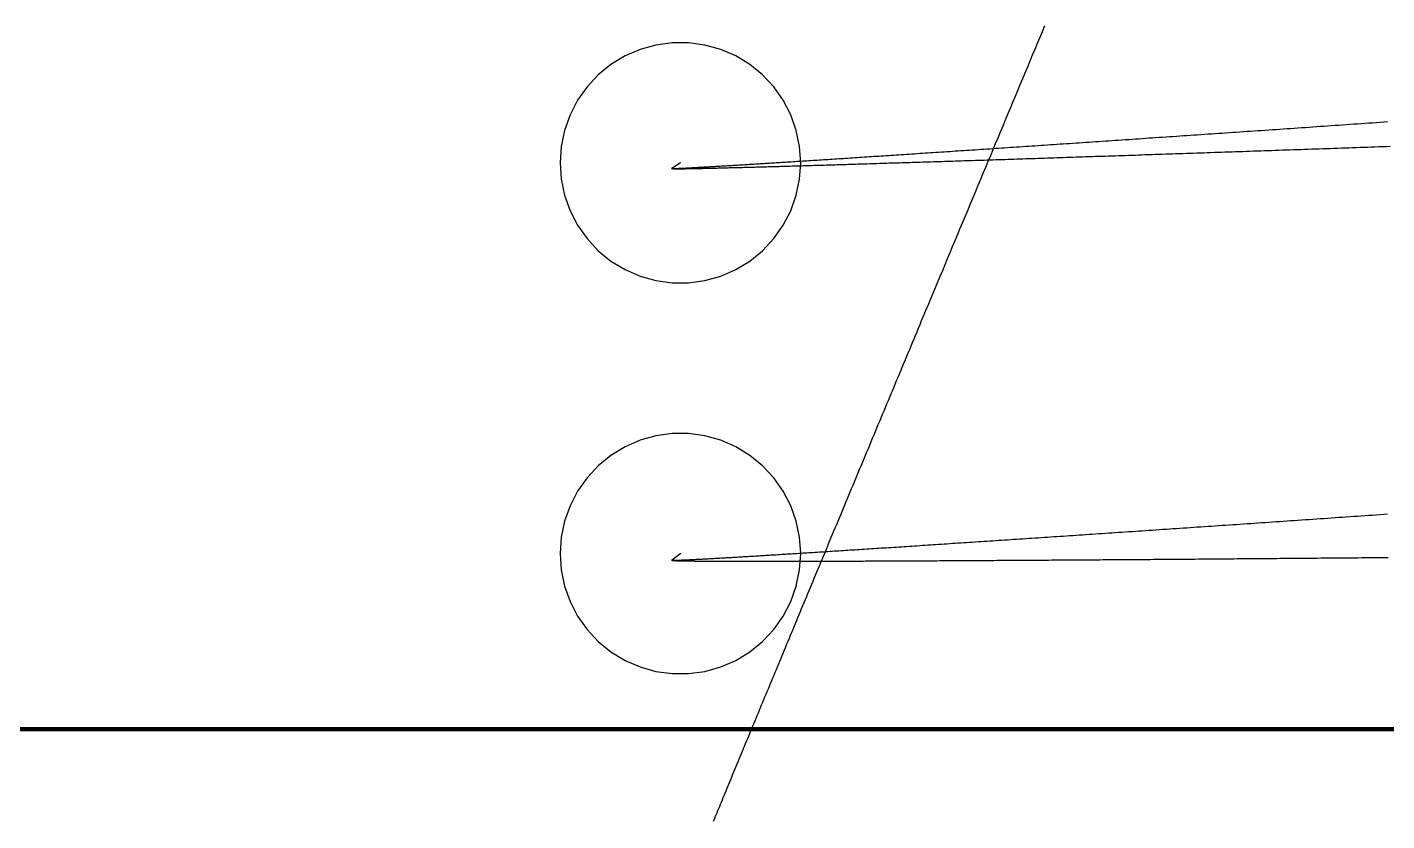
# Model space of a CAD drawing. Header units: millimetres. Extents: x -226 to 218, y -257 to 254.
# Drawn here: x -141.17 to -96.47, y -101.78 to -75.66 of the extents above; entities that cross this region are included whole.
import ezdxf

# ---------------------------------------------------------------- set-up
doc = ezdxf.new("R2010")
doc.units = ezdxf.units.MM
doc.layers.add('SKETCH', color=5, linetype='Continuous')
doc.layers.add('VISIBLE', color=7, linetype='Continuous')

msp = doc.modelspace()

# ---------------------------------------------------------------- linework, layer by layer
at = {"layer": 'SKETCH', "flags": 128}
for points in [[(-118.601, -101.785), (-118.573, -101.717), (-118.544, -101.649), (-118.516, -101.58), (-118.487, -101.51), (-118.459, -101.441), (-118.43, -101.371), (-118.4, -101.3), (-118.371, -101.229), (-118.342, -101.157), (-118.312, -101.085), (-118.282, -101.013), (-118.252, -100.94), (-118.222, -100.867), (-118.191, -100.793), (-118.161, -100.719), (-118.13, -100.644), (-118.099, -100.569), (-118.068, -100.494), (-118.037, -100.418), (-118.005, -100.342), (-117.974, -100.265), (-117.942, -100.188), (-117.91, -100.111), (-117.878, -100.033), (-117.846, -99.955), (-117.813, -99.877), (-117.781, -99.798), (-117.748, -99.719), (-117.715, -99.639), (-117.682, -99.559), (-117.649, -99.479), (-117.615, -99.398), (-117.582, -99.316), (-117.548, -99.235), (-117.514, -99.153), (-117.48, -99.07), (-117.445, -98.987), (-117.411, -98.904), (-117.376, -98.82), (-117.342, -98.736), (-117.307, -98.652), (-117.271, -98.567), (-117.236, -98.482), (-117.201, -98.397), (-117.165, -98.311), (-117.129, -98.224), (-117.094, -98.138), (-117.058, -98.051), (-117.021, -97.964), (-116.985, -97.876), (-116.949, -97.788), (-116.912, -97.7), (-116.875, -97.611), (-116.838, -97.522), (-116.801, -97.433), (-116.764, -97.343), (-116.727, -97.253), (-116.689, -97.163), (-116.652, -97.072), (-116.614, -96.981), (-116.576, -96.889), (-116.538, -96.798), (-116.499, -96.705), (-116.461, -96.613), (-116.422, -96.52), (-116.384, -96.427), (-116.345, -96.333), (-116.306, -96.239), (-116.267, -96.145), (-116.227, -96.05), (-116.188, -95.956), (-116.148, -95.861), (-116.109, -95.765), (-116.069, -95.669), (-116.029, -95.573), (-115.989, -95.477), (-115.949, -95.381), (-115.909, -95.284), (-115.868, -95.186), (-115.828, -95.089), (-115.787, -94.991), (-115.746, -94.893), (-115.706, -94.794), (-115.664, -94.695), (-115.623, -94.596), (-115.582, -94.496), (-115.54, -94.396), (-115.499, -94.296), (-115.457, -94.196), (-115.415, -94.095), (-115.373, -93.994), (-115.331, -93.893), (-115.289, -93.791), (-115.247, -93.689), (-115.204, -93.587), (-115.162, -93.485), (-115.119, -93.382), (-115.076, -93.279), (-115.033, -93.176), (-114.991, -93.073), (-114.947, -92.97), (-114.904, -92.866), (-114.861, -92.762), (-114.818, -92.657), (-114.774, -92.553), (-114.73, -92.448), (-114.687, -92.342), (-114.643, -92.237), (-114.599, -92.131), (-114.554, -92.025), (-114.51, -91.919), (-114.466, -91.812), (-114.421, -91.705), (-114.377, -91.598), (-114.332, -91.491), (-114.287, -91.383), (-114.242, -91.275), (-114.197, -91.168), (-114.152, -91.059), (-114.107, -90.951), (-114.062, -90.842), (-114.017, -90.734), (-113.971, -90.625), (-113.926, -90.515), (-113.88, -90.406), (-113.835, -90.297), (-113.789, -90.187), (-113.743, -90.077), (-113.697, -89.967), (-113.651, -89.856), (-113.605, -89.745), (-113.559, -89.634), (-113.512, -89.523), (-113.466, -89.412), (-113.419, -89.3), (-113.373, -89.188), (-113.326, -89.076), (-113.279, -88.964), (-113.232, -88.851), (-113.185, -88.739), (-113.138, -88.626), (-113.091, -88.513), (-113.044, -88.4), (-112.997, -88.287), (-112.95, -88.173), (-112.902, -88.06), (-112.855, -87.946), (-112.808, -87.832), (-112.76, -87.718), (-112.713, -87.605), (-112.666, -87.492), (-112.619, -87.38), (-112.573, -87.269), (-112.526, -87.158), (-112.48, -87.047), (-112.434, -86.936), (-112.388, -86.825), (-112.341, -86.714), (-112.295, -86.603), (-112.248, -86.491), (-112.202, -86.379), (-112.154, -86.266), (-112.107, -86.152), (-112.059, -86.037), (-112.011, -85.921), (-111.962, -85.804), (-111.912, -85.685), (-111.862, -85.565), (-111.811, -85.443), (-111.76, -85.319), (-111.707, -85.193), (-111.654, -85.065), (-111.599, -84.935), (-111.528, -84.764), (-111.455, -84.589), (-111.38, -84.411), (-111.304, -84.229), (-111.227, -84.043), (-111.149, -83.855), (-111.069, -83.664), (-110.988, -83.471), (-110.907, -83.276), (-110.825, -83.078), (-110.742, -82.88), (-110.658, -82.679), (-110.574, -82.478), (-110.49, -82.276), (-110.405, -82.074), (-110.321, -81.871), (-110.236, -81.668), (-110.151, -81.466), (-110.067, -81.264), (-109.983, -81.063), (-109.9, -80.862), (-109.817, -80.664), (-109.734, -80.466), (-109.653, -80.271), (-109.572, -80.077), (-109.49, -79.882), (-109.409, -79.688), (-109.328, -79.494), (-109.247, -79.299), (-109.166, -79.105), (-109.085, -78.911), (-109.003, -78.716), (-108.922, -78.522), (-108.841, -78.328), (-108.76, -78.133), (-108.679, -77.939), (-108.598, -77.744), (-108.516, -77.55), (-108.435, -77.356), (-108.354, -77.161), (-108.273, -76.967), (-108.192, -76.773), (-108.111, -76.578), (-108.029, -76.384), (-107.948, -76.19), (-107.867, -75.995), (-107.786, -75.801), (-107.705, -75.606)], [(-115.736, -80.125), (-115.773, -79.586), (-115.883, -79.058), (-116.064, -78.549), (-116.312, -78.069), (-116.624, -77.628), (-116.992, -77.233), (-117.411, -76.892), (-117.873, -76.612), (-118.368, -76.397), (-118.888, -76.251), (-119.423, -76.177), (-119.963, -76.177), (-120.498, -76.251), (-121.018, -76.397), (-121.513, -76.612), (-121.975, -76.892), (-122.394, -77.233), (-122.762, -77.628), (-123.074, -78.069), (-123.322, -78.549), (-123.503, -79.058), (-123.613, -79.586), (-123.65, -80.125), (-123.613, -80.664), (-123.503, -81.193), (-123.322, -81.701), (-123.074, -82.181), (-122.762, -82.622), (-122.394, -83.017), (-121.975, -83.358), (-121.513, -83.638), (-121.018, -83.853), (-120.498, -83.999), (-119.963, -84.073), (-119.423, -84.073), (-118.888, -83.999), (-118.368, -83.853), (-117.873, -83.638), (-117.411, -83.358), (-116.992, -83.017), (-116.624, -82.622), (-116.312, -82.181), (-116.064, -81.701), (-115.883, -81.193), (-115.773, -80.664), (-115.736, -80.125)], [(-115.736, -80.125), (-115.773, -79.586), (-115.883, -79.058), (-116.064, -78.549), (-116.312, -78.069), (-116.624, -77.628), (-116.992, -77.233), (-117.411, -76.892), (-117.873, -76.612), (-118.368, -76.397), (-118.888, -76.251), (-119.423, -76.177), (-119.963, -76.177), (-120.498, -76.251), (-121.018, -76.397), (-121.513, -76.612), (-121.975, -76.892), (-122.394, -77.233), (-122.762, -77.628), (-123.074, -78.069), (-123.322, -78.549), (-123.503, -79.058), (-123.613, -79.586), (-123.65, -80.125), (-123.613, -80.664), (-123.503, -81.193), (-123.322, -81.701), (-123.074, -82.181), (-122.762, -82.622), (-122.394, -83.017), (-121.975, -83.358), (-121.513, -83.638), (-121.018, -83.853), (-120.498, -83.999), (-119.963, -84.073), (-119.423, -84.073), (-118.888, -83.999), (-118.368, -83.853), (-117.873, -83.638), (-117.411, -83.358), (-116.992, -83.017), (-116.624, -82.622), (-116.312, -82.181), (-116.064, -81.701), (-115.883, -81.193), (-115.773, -80.664), (-115.736, -80.125)], [(-119.693, -80.125), (-119.694, -80.126), (-119.696, -80.127), (-119.697, -80.128), (-119.699, -80.129), (-119.7, -80.13), (-119.701, -80.131), (-119.703, -80.132), (-119.704, -80.132), (-119.705, -80.133), (-119.707, -80.134), (-119.708, -80.135), (-119.71, -80.136), (-119.711, -80.137), (-119.712, -80.138), (-119.714, -80.139), (-119.715, -80.14), (-119.717, -80.141), (-119.718, -80.142), (-119.719, -80.143), (-119.721, -80.144), (-119.722, -80.145), (-119.723, -80.145), (-119.725, -80.146), (-119.726, -80.147), (-119.728, -80.148), (-119.729, -80.149), (-119.73, -80.15), (-119.732, -80.151), (-119.733, -80.152), (-119.735, -80.153), (-119.736, -80.154), (-119.737, -80.155), (-119.739, -80.156), (-119.74, -80.157), (-119.742, -80.158), (-119.743, -80.158), (-119.744, -80.159), (-119.746, -80.16), (-119.747, -80.161), (-119.748, -80.162), (-119.75, -80.163), (-119.751, -80.164), (-119.753, -80.165), (-119.754, -80.166), (-119.755, -80.167), (-119.757, -80.168), (-119.758, -80.169), (-119.76, -80.17), (-119.761, -80.171), (-119.762, -80.172), (-119.764, -80.172), (-119.765, -80.173), (-119.767, -80.174), (-119.768, -80.175), (-119.769, -80.176), (-119.771, -80.177), (-119.772, -80.178), (-119.773, -80.179), (-119.775, -80.18), (-119.776, -80.181), (-119.778, -80.182), (-119.779, -80.183), (-119.78, -80.184), (-119.782, -80.185), (-119.783, -80.185), (-119.785, -80.186), (-119.786, -80.187), (-119.787, -80.188), (-119.789, -80.189), (-119.79, -80.19), (-119.792, -80.191), (-119.793, -80.192), (-119.794, -80.193), (-119.796, -80.194), (-119.797, -80.195), (-119.798, -80.196), (-119.8, -80.197), (-119.801, -80.198), (-119.803, -80.198), (-119.804, -80.199), (-119.805, -80.2), (-119.807, -80.201), (-119.808, -80.202), (-119.81, -80.203), (-119.811, -80.204), (-119.812, -80.205), (-119.814, -80.206), (-119.815, -80.207), (-119.817, -80.208), (-119.818, -80.209), (-119.819, -80.21), (-119.821, -80.211), (-119.822, -80.212), (-119.824, -80.212), (-119.825, -80.213), (-119.826, -80.214), (-119.828, -80.215), (-119.829, -80.216), (-119.83, -80.217), (-119.832, -80.218), (-119.833, -80.219), (-119.835, -80.22), (-119.836, -80.221), (-119.837, -80.222), (-119.839, -80.223), (-119.84, -80.224), (-119.842, -80.225), (-119.843, -80.225), (-119.844, -80.226), (-119.846, -80.227), (-119.847, -80.228), (-119.849, -80.229), (-119.85, -80.23), (-119.851, -80.231), (-119.853, -80.232), (-119.854, -80.233), (-119.856, -80.234), (-119.857, -80.235), (-119.858, -80.236), (-119.86, -80.237), (-119.861, -80.238), (-119.862, -80.239), (-119.864, -80.239), (-119.865, -80.24), (-119.867, -80.241), (-119.868, -80.242), (-119.869, -80.243), (-119.871, -80.244), (-119.872, -80.245), (-119.874, -80.246), (-119.875, -80.247), (-119.876, -80.248), (-119.878, -80.249), (-119.879, -80.25), (-119.881, -80.251), (-119.882, -80.252), (-119.883, -80.252), (-119.885, -80.253), (-119.886, -80.254), (-119.888, -80.255), (-119.889, -80.256), (-119.89, -80.257), (-119.892, -80.258), (-119.893, -80.259), (-119.894, -80.26), (-119.896, -80.261), (-119.897, -80.262), (-119.899, -80.263), (-119.9, -80.264), (-119.901, -80.265), (-119.903, -80.266), (-119.904, -80.266), (-119.906, -80.267), (-119.907, -80.268), (-119.908, -80.269), (-119.91, -80.27), (-119.911, -80.271), (-119.913, -80.272), (-119.914, -80.273), (-119.915, -80.274), (-119.917, -80.275), (-119.918, -80.276), (-119.92, -80.277), (-119.921, -80.278), (-119.922, -80.279), (-119.924, -80.28), (-119.925, -80.28), (-119.927, -80.281), (-119.928, -80.282), (-119.929, -80.283), (-119.931, -80.284), (-119.932, -80.285), (-119.934, -80.286), (-119.935, -80.287), (-119.937, -80.288), (-119.939, -80.289), (-119.94, -80.29), (-119.942, -80.292), (-119.943, -80.293), (-119.945, -80.294), (-119.946, -80.295), (-119.948, -80.296), (-119.949, -80.297), (-119.951, -80.298), (-119.952, -80.298), (-119.953, -80.299), (-119.955, -80.3), (-119.956, -80.301), (-119.957, -80.302), (-119.958, -80.302), (-119.959, -80.303), (-119.96, -80.304), (-119.96, -80.304), (-119.961, -80.304), (-119.962, -80.305), (-119.962, -80.305), (-119.963, -80.305), (-119.964, -80.305), (-119.965, -80.306), (-119.966, -80.306), (-119.966, -80.306), (-119.967, -80.306), (-119.968, -80.306), (-119.969, -80.307), (-119.969, -80.307), (-119.97, -80.307), (-119.97, -80.307), (-119.97, -80.307), (-119.971, -80.308), (-119.971, -80.308), (-119.971, -80.308), (-119.97, -80.308), (-119.97, -80.308), (-119.969, -80.308), (-119.968, -80.309), (-119.967, -80.309), (-119.965, -80.309), (-119.963, -80.309), (-119.961, -80.309), (-119.959, -80.31), (-119.956, -80.31), (-119.953, -80.31), (-119.95, -80.31), (-119.947, -80.311), (-119.943, -80.311), (-119.939, -80.311), (-119.934, -80.311), (-119.929, -80.311), (-119.924, -80.311), (-119.918, -80.311), (-119.912, -80.311), (-119.905, -80.311), (-119.898, -80.311), (-119.89, -80.311), (-119.882, -80.311), (-119.873, -80.311), (-119.863, -80.311), (-119.853, -80.311), (-119.842, -80.31), (-119.83, -80.31), (-119.817, -80.31), (-119.804, -80.309), (-119.791, -80.309), (-119.777, -80.308), (-119.762, -80.308), (-119.747, -80.307), (-119.731, -80.306), (-119.715, -80.306), (-119.698, -80.305), (-119.681, -80.304), (-119.663, -80.303), (-119.644, -80.302), (-119.625, -80.302), (-119.606, -80.301), (-119.586, -80.3), (-119.565, -80.299), (-119.544, -80.298), (-119.523, -80.297), (-119.5, -80.295), (-119.478, -80.294), (-119.455, -80.293), (-119.431, -80.292), (-119.407, -80.291), (-119.382, -80.289), (-119.357, -80.288), (-119.331, -80.287), (-119.304, -80.285), (-119.277, -80.284), (-119.25, -80.282), (-119.222, -80.281), (-119.193, -80.279), (-119.164, -80.278), (-119.135, -80.276), (-119.105, -80.275), (-119.074, -80.273), (-119.043, -80.271), (-119.011, -80.269), (-118.979, -80.268), (-118.946, -80.266), (-118.913, -80.264), (-118.879, -80.262), (-118.845, -80.26), (-118.81, -80.258), (-118.775, -80.256), (-118.739, -80.254), (-118.703, -80.252), (-118.666, -80.25), (-118.629, -80.248), (-118.591, -80.245), (-118.552, -80.243), (-118.514, -80.241), (-118.474, -80.239), (-118.434, -80.236), (-118.394, -80.234), (-118.352, -80.231), (-118.311, -80.229), (-118.269, -80.227), (-118.226, -80.224), (-118.183, -80.221), (-118.14, -80.219), (-118.095, -80.216), (-118.051, -80.213), (-118.006, -80.211), (-117.96, -80.208), (-117.914, -80.205), (-117.867, -80.202), (-117.82, -80.2), (-117.773, -80.197), (-117.724, -80.194), (-117.676, -80.191), (-117.627, -80.188), (-117.577, -80.185), (-117.527, -80.182), (-117.477, -80.179), (-117.426, -80.175), (-117.374, -80.172), (-117.322, -80.169), (-117.269, -80.166), (-117.216, -80.163), (-117.162, -80.159), (-117.108, -80.156), (-117.054, -80.152), (-116.999, -80.149), (-116.943, -80.146), (-116.887, -80.142), (-116.83, -80.139), (-116.773, -80.135), (-116.716, -80.131), (-116.658, -80.128), (-116.599, -80.124), (-116.541, -80.12), (-116.481, -80.117), (-116.421, -80.113), (-116.361, -80.109), (-116.3, -80.105), (-116.239, -80.101), (-116.177, -80.097), (-116.115, -80.094), (-116.052, -80.09), (-115.989, -80.086), (-115.925, -80.081), (-115.861, -80.077), (-115.797, -80.073), (-115.732, -80.069), (-115.666, -80.065), (-115.6, -80.061), (-115.533, -80.056), (-115.466, -80.052), (-115.399, -80.048), (-115.331, -80.043), (-115.263, -80.039), (-115.194, -80.034), (-115.124, -80.03), (-115.055, -80.025), (-114.985, -80.021), (-114.914, -80.016), (-114.843, -80.012), (-114.772, -80.007), (-114.7, -80.002), (-114.628, -79.998), (-114.555, -79.993), (-114.482, -79.988), (-114.408, -79.983), (-114.334, -79.979), (-114.259, -79.974), (-114.184, -79.969), (-114.109, -79.964), (-114.033, -79.959), (-113.956, -79.954), (-113.879, -79.949), (-113.802, -79.944), (-113.724, -79.939), (-113.646, -79.934), (-113.568, -79.929), (-113.489, -79.924), (-113.409, -79.919), (-113.329, -79.913), (-113.249, -79.908), (-113.169, -79.903), (-113.088, -79.898), (-113.006, -79.892), (-112.924, -79.887), (-112.842, -79.882), (-112.76, -79.876), (-112.677, -79.871), (-112.593, -79.865), (-112.509, -79.86), (-112.425, -79.854), (-112.34, -79.849), (-112.255, -79.843), (-112.17, -79.837), (-112.084, -79.832), (-111.997, -79.826), (-111.911, -79.82), (-111.823, -79.814), (-111.736, -79.809), (-111.648, -79.803), (-111.56, -79.797), (-111.471, -79.791), (-111.382, -79.785), (-111.292, -79.779), (-111.202, -79.773), (-111.112, -79.767), (-111.022, -79.761), (-110.931, -79.755), (-110.839, -79.749), (-110.748, -79.743), (-110.656, -79.737), (-110.564, -79.731), (-110.471, -79.725), (-110.378, -79.719), (-110.284, -79.712), (-110.19, -79.706), (-110.096, -79.7), (-110.001, -79.694), (-109.906, -79.687), (-109.81, -79.681), (-109.715, -79.675), (-109.618, -79.668), (-109.522, -79.662), (-109.425, -79.656), (-109.328, -79.649), (-109.23, -79.643), (-109.132, -79.636), (-109.034, -79.63), (-108.935, -79.623), (-108.836, -79.616), (-108.737, -79.61), (-108.637, -79.603), (-108.538, -79.597), (-108.437, -79.59), (-108.337, -79.583), (-108.236, -79.576), (-108.135, -79.57), (-108.034, -79.563), (-107.932, -79.556), (-107.829, -79.549), (-107.727, -79.542), (-107.624, -79.535), (-107.521, -79.528), (-107.417, -79.521), (-107.313, -79.514), (-107.209, -79.507), (-107.104, -79.5), (-107, -79.493), (-106.894, -79.486), (-106.789, -79.479), (-106.683, -79.472), (-106.577, -79.465), (-106.471, -79.458), (-106.364, -79.451), (-106.258, -79.443), (-106.15, -79.436), (-106.043, -79.429), (-105.936, -79.422), (-105.828, -79.414), (-105.72, -79.407), (-105.611, -79.4), (-105.502, -79.392), (-105.393, -79.385), (-105.284, -79.377), (-105.174, -79.37), (-105.064, -79.362), (-104.954, -79.355), (-104.844, -79.347), (-104.733, -79.34), (-104.622, -79.332), (-104.51, -79.325), (-104.399, -79.317), (-104.287, -79.309), (-104.175, -79.302), (-104.063, -79.294), (-103.95, -79.286), (-103.837, -79.279), (-103.724, -79.271), (-103.611, -79.263), (-103.497, -79.256), (-103.384, -79.248), (-103.27, -79.24), (-103.156, -79.232), (-103.042, -79.225), (-102.927, -79.217), (-102.812, -79.209), (-102.697, -79.201), (-102.582, -79.193), (-102.466, -79.185), (-102.35, -79.178), (-102.234, -79.17), (-102.118, -79.162), (-102.001, -79.154), (-101.884, -79.146), (-101.767, -79.138), (-101.65, -79.13), (-101.532, -79.122), (-101.415, -79.114), (-101.297, -79.106), (-101.179, -79.098), (-101.061, -79.09), (-100.942, -79.082), (-100.824, -79.074), (-100.705, -79.066), (-100.586, -79.058), (-100.467, -79.05), (-100.348, -79.041), (-100.229, -79.033), (-100.109, -79.025), (-99.989, -79.017), (-99.869, -79.008), (-99.749, -79), (-99.629, -78.992), (-99.508, -78.984), (-99.387, -78.975), (-99.266, -78.967), (-99.145, -78.959), (-99.024, -78.95), (-98.902, -78.942), (-98.78, -78.933), (-98.658, -78.925), (-98.537, -78.917), (-98.414, -78.908), (-98.292, -78.9), (-98.17, -78.891), (-98.047, -78.883), (-97.925, -78.874), (-97.802, -78.866), (-97.679, -78.857), (-97.556, -78.849), (-97.433, -78.84), (-97.31, -78.832), (-97.187, -78.823), (-97.064, -78.815), (-96.94, -78.806), (-96.816, -78.798), (-96.692, -78.789), (-96.568, -78.781), (-96.444, -78.772)], [(-119.693, -80.125), (-119.694, -80.126), (-119.696, -80.127), (-119.697, -80.128), (-119.699, -80.129), (-119.7, -80.13), (-119.701, -80.131), (-119.703, -80.132), (-119.704, -80.132), (-119.705, -80.133), (-119.707, -80.134), (-119.708, -80.135), (-119.71, -80.136), (-119.711, -80.137), (-119.712, -80.138), (-119.714, -80.139), (-119.715, -80.14), (-119.717, -80.141), (-119.718, -80.142), (-119.719, -80.143), (-119.721, -80.144), (-119.722, -80.145), (-119.723, -80.145), (-119.725, -80.146), (-119.726, -80.147), (-119.728, -80.148), (-119.729, -80.149), (-119.73, -80.15), (-119.732, -80.151), (-119.733, -80.152), (-119.735, -80.153), (-119.736, -80.154), (-119.737, -80.155), (-119.739, -80.156), (-119.74, -80.157), (-119.742, -80.158), (-119.743, -80.158), (-119.744, -80.159), (-119.746, -80.16), (-119.747, -80.161), (-119.748, -80.162), (-119.75, -80.163), (-119.751, -80.164), (-119.753, -80.165), (-119.754, -80.166), (-119.755, -80.167), (-119.757, -80.168), (-119.758, -80.169), (-119.76, -80.17), (-119.761, -80.171), (-119.762, -80.172), (-119.764, -80.172), (-119.765, -80.173), (-119.767, -80.174), (-119.768, -80.175), (-119.769, -80.176), (-119.771, -80.177), (-119.772, -80.178), (-119.773, -80.179), (-119.775, -80.18), (-119.776, -80.181), (-119.778, -80.182), (-119.779, -80.183), (-119.78, -80.184), (-119.782, -80.185), (-119.783, -80.185), (-119.785, -80.186), (-119.786, -80.187), (-119.787, -80.188), (-119.789, -80.189), (-119.79, -80.19), (-119.792, -80.191), (-119.793, -80.192), (-119.794, -80.193), (-119.796, -80.194), (-119.797, -80.195), (-119.798, -80.196), (-119.8, -80.197), (-119.801, -80.198), (-119.803, -80.198), (-119.804, -80.199), (-119.805, -80.2), (-119.807, -80.201), (-119.808, -80.202), (-119.81, -80.203), (-119.811, -80.204), (-119.812, -80.205), (-119.814, -80.206), (-119.815, -80.207), (-119.817, -80.208), (-119.818, -80.209), (-119.819, -80.21), (-119.821, -80.211), (-119.822, -80.212), (-119.824, -80.212), (-119.825, -80.213), (-119.826, -80.214), (-119.828, -80.215), (-119.829, -80.216), (-119.83, -80.217), (-119.832, -80.218), (-119.833, -80.219), (-119.835, -80.22), (-119.836, -80.221), (-119.837, -80.222), (-119.839, -80.223), (-119.84, -80.224), (-119.842, -80.225), (-119.843, -80.225), (-119.844, -80.226), (-119.846, -80.227), (-119.847, -80.228), (-119.849, -80.229), (-119.85, -80.23), (-119.851, -80.231), (-119.853, -80.232), (-119.854, -80.233), (-119.856, -80.234), (-119.857, -80.235), (-119.858, -80.236), (-119.86, -80.237), (-119.861, -80.238), (-119.862, -80.239), (-119.864, -80.239), (-119.865, -80.24), (-119.867, -80.241), (-119.868, -80.242), (-119.869, -80.243), (-119.871, -80.244), (-119.872, -80.245), (-119.874, -80.246), (-119.875, -80.247), (-119.876, -80.248), (-119.878, -80.249), (-119.879, -80.25), (-119.881, -80.251), (-119.882, -80.252), (-119.883, -80.252), (-119.885, -80.253), (-119.886, -80.254), (-119.888, -80.255), (-119.889, -80.256), (-119.89, -80.257), (-119.892, -80.258), (-119.893, -80.259), (-119.894, -80.26), (-119.896, -80.261), (-119.897, -80.262), (-119.899, -80.263), (-119.9, -80.264), (-119.901, -80.265), (-119.903, -80.266), (-119.904, -80.266), (-119.906, -80.267), (-119.907, -80.268), (-119.908, -80.269), (-119.91, -80.27), (-119.911, -80.271), (-119.913, -80.272), (-119.914, -80.273), (-119.915, -80.274), (-119.917, -80.275), (-119.918, -80.276), (-119.92, -80.277), (-119.921, -80.278), (-119.922, -80.279), (-119.924, -80.28), (-119.925, -80.28), (-119.927, -80.281), (-119.928, -80.282), (-119.929, -80.283), (-119.931, -80.284), (-119.932, -80.285), (-119.934, -80.286), (-119.935, -80.287), (-119.937, -80.288), (-119.938, -80.289), (-119.94, -80.29), (-119.941, -80.291), (-119.943, -80.292), (-119.944, -80.293), (-119.945, -80.294), (-119.947, -80.295), (-119.948, -80.296), (-119.95, -80.297), (-119.951, -80.298), (-119.952, -80.299), (-119.954, -80.3), (-119.955, -80.301), (-119.956, -80.301), (-119.958, -80.302), (-119.959, -80.303), (-119.96, -80.304), (-119.961, -80.304), (-119.962, -80.305), (-119.963, -80.305), (-119.964, -80.306), (-119.966, -80.306), (-119.967, -80.307), (-119.969, -80.307), (-119.971, -80.308), (-119.972, -80.308), (-119.974, -80.309), (-119.975, -80.309), (-119.977, -80.309), (-119.978, -80.31), (-119.979, -80.31), (-119.98, -80.311), (-119.981, -80.311), (-119.981, -80.312), (-119.981, -80.312), (-119.981, -80.312), (-119.981, -80.313), (-119.98, -80.313), (-119.979, -80.313), (-119.977, -80.314), (-119.975, -80.314), (-119.973, -80.314), (-119.971, -80.315), (-119.968, -80.315), (-119.965, -80.316), (-119.963, -80.316), (-119.96, -80.316), (-119.957, -80.317), (-119.953, -80.317), (-119.949, -80.317), (-119.945, -80.318), (-119.941, -80.318), (-119.936, -80.318), (-119.931, -80.318), (-119.926, -80.319), (-119.92, -80.319), (-119.913, -80.319), (-119.906, -80.319), (-119.898, -80.32), (-119.89, -80.32), (-119.881, -80.32), (-119.872, -80.32), (-119.862, -80.32), (-119.851, -80.32), (-119.839, -80.32), (-119.827, -80.32), (-119.814, -80.32), (-119.8, -80.32), (-119.786, -80.32), (-119.772, -80.32), (-119.757, -80.32), (-119.741, -80.32), (-119.725, -80.32), (-119.708, -80.32), (-119.691, -80.32), (-119.673, -80.32), (-119.655, -80.32), (-119.636, -80.32), (-119.617, -80.319), (-119.597, -80.319), (-119.577, -80.319), (-119.556, -80.319), (-119.534, -80.319), (-119.512, -80.318), (-119.49, -80.318), (-119.467, -80.318), (-119.443, -80.317), (-119.419, -80.317), (-119.395, -80.317), (-119.37, -80.316), (-119.344, -80.316), (-119.318, -80.315), (-119.291, -80.315), (-119.264, -80.314), (-119.236, -80.314), (-119.208, -80.313), (-119.179, -80.312), (-119.15, -80.312), (-119.12, -80.311), (-119.089, -80.311), (-119.058, -80.31), (-119.027, -80.309), (-118.995, -80.309), (-118.963, -80.308), (-118.93, -80.307), (-118.896, -80.306), (-118.862, -80.306), (-118.828, -80.305), (-118.792, -80.304), (-118.757, -80.303), (-118.721, -80.302), (-118.684, -80.301), (-118.647, -80.301), (-118.61, -80.3), (-118.572, -80.299), (-118.533, -80.298), (-118.494, -80.297), (-118.454, -80.296), (-118.414, -80.295), (-118.373, -80.294), (-118.332, -80.293), (-118.29, -80.292), (-118.248, -80.291), (-118.206, -80.29), (-118.162, -80.289), (-118.119, -80.288), (-118.074, -80.286), (-118.03, -80.285), (-117.984, -80.284), (-117.939, -80.283), (-117.892, -80.282), (-117.846, -80.281), (-117.798, -80.279), (-117.751, -80.278), (-117.702, -80.277), (-117.654, -80.276), (-117.605, -80.274), (-117.555, -80.273), (-117.505, -80.272), (-117.454, -80.27), (-117.403, -80.269), (-117.351, -80.267), (-117.299, -80.266), (-117.246, -80.265), (-117.193, -80.263), (-117.14, -80.262), (-117.085, -80.26), (-117.031, -80.259), (-116.976, -80.257), (-116.92, -80.256), (-116.864, -80.254), (-116.807, -80.253), (-116.75, -80.251), (-116.693, -80.249), (-116.635, -80.248), (-116.576, -80.246), (-116.517, -80.244), (-116.458, -80.243), (-116.398, -80.241), (-116.338, -80.239), (-116.277, -80.238), (-116.216, -80.236), (-116.154, -80.234), (-116.092, -80.232), (-116.029, -80.23), (-115.966, -80.229), (-115.902, -80.227), (-115.838, -80.225), (-115.773, -80.223), (-115.708, -80.221), (-115.643, -80.219), (-115.577, -80.217), (-115.51, -80.215), (-115.443, -80.213), (-115.376, -80.211), (-115.308, -80.209), (-115.24, -80.207), (-115.171, -80.205), (-115.102, -80.203), (-115.032, -80.201), (-114.962, -80.199), (-114.891, -80.197), (-114.821, -80.195), (-114.749, -80.192), (-114.677, -80.19), (-114.605, -80.188), (-114.533, -80.186), (-114.46, -80.184), (-114.386, -80.181), (-114.312, -80.179), (-114.238, -80.177), (-114.163, -80.174), (-114.087, -80.172), (-114.011, -80.17), (-113.935, -80.167), (-113.859, -80.165), (-113.781, -80.162), (-113.704, -80.16), (-113.626, -80.158), (-113.548, -80.155), (-113.469, -80.153), (-113.39, -80.15), (-113.31, -80.148), (-113.23, -80.145), (-113.15, -80.143), (-113.069, -80.14), (-112.988, -80.138), (-112.906, -80.135), (-112.824, -80.132), (-112.742, -80.13), (-112.659, -80.127), (-112.576, -80.125), (-112.492, -80.122), (-112.408, -80.119), (-112.324, -80.117), (-112.239, -80.114), (-112.153, -80.111), (-112.068, -80.109), (-111.981, -80.106), (-111.895, -80.103), (-111.808, -80.101), (-111.721, -80.098), (-111.633, -80.095), (-111.545, -80.092), (-111.456, -80.09), (-111.367, -80.087), (-111.278, -80.084), (-111.189, -80.081), (-111.099, -80.078), (-111.008, -80.075), (-110.918, -80.073), (-110.827, -80.07), (-110.735, -80.067), (-110.644, -80.064), (-110.551, -80.061), (-110.459, -80.058), (-110.366, -80.055), (-110.273, -80.052), (-110.179, -80.049), (-110.085, -80.046), (-109.99, -80.043), (-109.896, -80.04), (-109.8, -80.037), (-109.705, -80.034), (-109.609, -80.03), (-109.513, -80.027), (-109.416, -80.024), (-109.319, -80.021), (-109.222, -80.018), (-109.124, -80.015), (-109.026, -80.012), (-108.928, -80.008), (-108.829, -80.005), (-108.731, -80.002), (-108.631, -79.999), (-108.532, -79.995), (-108.432, -79.992), (-108.332, -79.989), (-108.232, -79.986), (-108.131, -79.982), (-108.03, -79.979), (-107.928, -79.976), (-107.826, -79.972), (-107.724, -79.969), (-107.622, -79.966), (-107.519, -79.962), (-107.416, -79.959), (-107.312, -79.955), (-107.209, -79.952), (-107.104, -79.948), (-107, -79.945), (-106.895, -79.941), (-106.79, -79.938), (-106.685, -79.935), (-106.58, -79.931), (-106.474, -79.927), (-106.368, -79.924), (-106.261, -79.92), (-106.155, -79.917), (-106.048, -79.913), (-105.941, -79.91), (-105.833, -79.906), (-105.726, -79.903), (-105.617, -79.899), (-105.509, -79.895), (-105.4, -79.892), (-105.291, -79.888), (-105.182, -79.884), (-105.072, -79.881), (-104.963, -79.877), (-104.852, -79.873), (-104.742, -79.87), (-104.631, -79.866), (-104.52, -79.862), (-104.409, -79.858), (-104.298, -79.855), (-104.186, -79.851), (-104.074, -79.847), (-103.962, -79.843), (-103.85, -79.839), (-103.737, -79.836), (-103.624, -79.832), (-103.511, -79.828), (-103.398, -79.824), (-103.285, -79.82), (-103.171, -79.816), (-103.057, -79.812), (-102.943, -79.809), (-102.828, -79.805), (-102.714, -79.801), (-102.599, -79.797), (-102.483, -79.793), (-102.368, -79.789), (-102.252, -79.785), (-102.136, -79.781), (-102.02, -79.777), (-101.904, -79.773), (-101.787, -79.769), (-101.67, -79.765), (-101.553, -79.761), (-101.436, -79.757), (-101.319, -79.753), (-101.201, -79.749), (-101.084, -79.745), (-100.966, -79.741), (-100.848, -79.737), (-100.729, -79.733), (-100.611, -79.729), (-100.493, -79.725), (-100.374, -79.721), (-100.255, -79.716), (-100.136, -79.712), (-100.016, -79.708), (-99.897, -79.704), (-99.777, -79.7), (-99.657, -79.696), (-99.537, -79.692), (-99.417, -79.688), (-99.296, -79.684), (-99.175, -79.679), (-99.055, -79.675), (-98.934, -79.671), (-98.812, -79.667), (-98.691, -79.663), (-98.57, -79.659), (-98.448, -79.654), (-98.326, -79.65), (-98.204, -79.646), (-98.082, -79.642), (-97.96, -79.638), (-97.838, -79.633), (-97.716, -79.629), (-97.594, -79.625), (-97.471, -79.621), (-97.348, -79.616), (-97.226, -79.612), (-97.103, -79.608), (-96.979, -79.604), (-96.856, -79.599), (-96.733, -79.595), (-96.609, -79.591), (-96.485, -79.586), (-96.361, -79.582)], [(-115.736, -92.985), (-115.773, -92.446), (-115.883, -91.917), (-116.064, -91.408), (-116.312, -90.929), (-116.624, -90.488), (-116.992, -90.093), (-117.411, -89.752), (-117.873, -89.471), (-118.368, -89.256), (-118.888, -89.111), (-119.423, -89.037), (-119.963, -89.037), (-120.498, -89.111), (-121.018, -89.256), (-121.513, -89.471), (-121.975, -89.752), (-122.394, -90.093), (-122.762, -90.488), (-123.074, -90.929), (-123.322, -91.408), (-123.503, -91.917), (-123.613, -92.446), (-123.65, -92.985), (-123.613, -93.523), (-123.503, -94.052), (-123.322, -94.561), (-123.074, -95.04), (-122.762, -95.482), (-122.394, -95.876), (-121.975, -96.217), (-121.513, -96.498), (-121.018, -96.713), (-120.498, -96.859), (-119.963, -96.932), (-119.423, -96.932), (-118.888, -96.859), (-118.368, -96.713), (-117.873, -96.498), (-117.411, -96.217), (-116.992, -95.876), (-116.624, -95.482), (-116.312, -95.04), (-116.064, -94.561), (-115.883, -94.052), (-115.773, -93.523), (-115.736, -92.985)], [(-115.736, -92.985), (-115.773, -92.446), (-115.883, -91.917), (-116.064, -91.408), (-116.312, -90.929), (-116.624, -90.488), (-116.992, -90.093), (-117.411, -89.752), (-117.873, -89.471), (-118.368, -89.256), (-118.888, -89.111), (-119.423, -89.037), (-119.963, -89.037), (-120.498, -89.111), (-121.018, -89.256), (-121.513, -89.471), (-121.975, -89.752), (-122.394, -90.093), (-122.762, -90.488), (-123.074, -90.929), (-123.322, -91.408), (-123.503, -91.917), (-123.613, -92.446), (-123.65, -92.985), (-123.613, -93.523), (-123.503, -94.052), (-123.322, -94.561), (-123.074, -95.04), (-122.762, -95.482), (-122.394, -95.876), (-121.975, -96.217), (-121.513, -96.498), (-121.018, -96.713), (-120.498, -96.859), (-119.963, -96.932), (-119.423, -96.932), (-118.888, -96.859), (-118.368, -96.713), (-117.873, -96.498), (-117.411, -96.217), (-116.992, -95.876), (-116.624, -95.482), (-116.312, -95.04), (-116.064, -94.561), (-115.883, -94.052), (-115.773, -93.523), (-115.736, -92.985)], [(-119.693, -92.985), (-119.694, -92.986), (-119.696, -92.987), (-119.697, -92.988), (-119.699, -92.989), (-119.7, -92.99), (-119.701, -92.991), (-119.703, -92.992), (-119.704, -92.993), (-119.705, -92.994), (-119.707, -92.995), (-119.708, -92.996), (-119.71, -92.998), (-119.711, -92.999), (-119.712, -93), (-119.714, -93.001), (-119.715, -93.002), (-119.717, -93.003), (-119.718, -93.004), (-119.719, -93.005), (-119.721, -93.006), (-119.722, -93.007), (-119.723, -93.008), (-119.725, -93.009), (-119.726, -93.01), (-119.728, -93.012), (-119.729, -93.013), (-119.73, -93.014), (-119.732, -93.015), (-119.733, -93.016), (-119.735, -93.017), (-119.736, -93.018), (-119.737, -93.019), (-119.739, -93.02), (-119.74, -93.021), (-119.742, -93.022), (-119.743, -93.023), (-119.744, -93.025), (-119.746, -93.026), (-119.747, -93.027), (-119.748, -93.028), (-119.75, -93.029), (-119.751, -93.03), (-119.753, -93.031), (-119.754, -93.032), (-119.755, -93.033), (-119.757, -93.034), (-119.758, -93.035), (-119.76, -93.036), (-119.761, -93.037), (-119.762, -93.039), (-119.764, -93.04), (-119.765, -93.041), (-119.767, -93.042), (-119.768, -93.043), (-119.769, -93.044), (-119.771, -93.045), (-119.772, -93.046), (-119.773, -93.047), (-119.775, -93.048), (-119.776, -93.049), (-119.778, -93.05), (-119.779, -93.051), (-119.78, -93.053), (-119.782, -93.054), (-119.783, -93.055), (-119.785, -93.056), (-119.786, -93.057), (-119.787, -93.058), (-119.789, -93.059), (-119.79, -93.06), (-119.792, -93.061), (-119.793, -93.062), (-119.794, -93.063), (-119.796, -93.064), (-119.797, -93.066), (-119.798, -93.067), (-119.8, -93.068), (-119.801, -93.069), (-119.803, -93.07), (-119.804, -93.071), (-119.805, -93.072), (-119.807, -93.073), (-119.808, -93.074), (-119.81, -93.075), (-119.811, -93.076), (-119.812, -93.077), (-119.814, -93.078), (-119.815, -93.08), (-119.817, -93.081), (-119.818, -93.082), (-119.819, -93.083), (-119.821, -93.084), (-119.822, -93.085), (-119.824, -93.086), (-119.825, -93.087), (-119.826, -93.088), (-119.828, -93.089), (-119.829, -93.09), (-119.83, -93.091), (-119.832, -93.093), (-119.833, -93.094), (-119.835, -93.095), (-119.836, -93.096), (-119.837, -93.097), (-119.839, -93.098), (-119.84, -93.099), (-119.842, -93.1), (-119.843, -93.101), (-119.844, -93.102), (-119.846, -93.103), (-119.847, -93.104), (-119.849, -93.105), (-119.85, -93.107), (-119.851, -93.108), (-119.853, -93.109), (-119.854, -93.11), (-119.856, -93.111), (-119.857, -93.112), (-119.858, -93.113), (-119.86, -93.114), (-119.861, -93.115), (-119.862, -93.116), (-119.864, -93.117), (-119.865, -93.118), (-119.867, -93.12), (-119.868, -93.121), (-119.869, -93.122), (-119.871, -93.123), (-119.872, -93.124), (-119.874, -93.125), (-119.875, -93.126), (-119.876, -93.127), (-119.878, -93.128), (-119.879, -93.129), (-119.881, -93.13), (-119.882, -93.131), (-119.883, -93.133), (-119.885, -93.134), (-119.886, -93.135), (-119.888, -93.136), (-119.889, -93.137), (-119.89, -93.138), (-119.892, -93.139), (-119.893, -93.14), (-119.894, -93.141), (-119.896, -93.142), (-119.897, -93.143), (-119.899, -93.144), (-119.9, -93.145), (-119.901, -93.147), (-119.903, -93.148), (-119.904, -93.149), (-119.906, -93.15), (-119.907, -93.151), (-119.908, -93.152), (-119.91, -93.153), (-119.911, -93.154), (-119.913, -93.155), (-119.914, -93.156), (-119.915, -93.157), (-119.917, -93.158), (-119.918, -93.16), (-119.92, -93.161), (-119.921, -93.162), (-119.922, -93.163), (-119.924, -93.164), (-119.925, -93.165), (-119.927, -93.166), (-119.928, -93.167), (-119.929, -93.168), (-119.931, -93.169), (-119.932, -93.171), (-119.934, -93.172), (-119.935, -93.173), (-119.937, -93.174), (-119.939, -93.175), (-119.94, -93.177), (-119.942, -93.178), (-119.943, -93.179), (-119.945, -93.18), (-119.946, -93.181), (-119.948, -93.183), (-119.949, -93.184), (-119.951, -93.185), (-119.952, -93.186), (-119.953, -93.187), (-119.955, -93.188), (-119.956, -93.189), (-119.957, -93.19), (-119.958, -93.191), (-119.959, -93.191), (-119.96, -93.192), (-119.96, -93.192), (-119.961, -93.193), (-119.962, -93.193), (-119.962, -93.193), (-119.963, -93.194), (-119.964, -93.194), (-119.965, -93.194), (-119.966, -93.194), (-119.966, -93.195), (-119.967, -93.195), (-119.968, -93.195), (-119.969, -93.195), (-119.969, -93.196), (-119.97, -93.196), (-119.97, -93.196), (-119.97, -93.196), (-119.971, -93.196), (-119.971, -93.197), (-119.971, -93.197), (-119.97, -93.197), (-119.97, -93.197), (-119.969, -93.197), (-119.968, -93.198), (-119.967, -93.198), (-119.965, -93.198), (-119.963, -93.198), (-119.961, -93.199), (-119.959, -93.199), (-119.956, -93.199), (-119.953, -93.2), (-119.95, -93.2), (-119.947, -93.2), (-119.943, -93.2), (-119.939, -93.201), (-119.934, -93.201), (-119.929, -93.201), (-119.924, -93.201), (-119.918, -93.202), (-119.912, -93.202), (-119.905, -93.202), (-119.898, -93.202), (-119.89, -93.202), (-119.882, -93.202), (-119.873, -93.202), (-119.863, -93.202), (-119.853, -93.202), (-119.842, -93.201), (-119.83, -93.201), (-119.817, -93.201), (-119.804, -93.2), (-119.791, -93.2), (-119.777, -93.199), (-119.762, -93.199), (-119.747, -93.198), (-119.731, -93.198), (-119.715, -93.197), (-119.698, -93.197), (-119.681, -93.196), (-119.663, -93.195), (-119.644, -93.194), (-119.625, -93.194), (-119.606, -93.193), (-119.586, -93.192), (-119.565, -93.191), (-119.544, -93.19), (-119.523, -93.189), (-119.5, -93.188), (-119.478, -93.187), (-119.455, -93.186), (-119.431, -93.185), (-119.407, -93.184), (-119.382, -93.182), (-119.357, -93.181), (-119.331, -93.18), (-119.304, -93.179), (-119.277, -93.177), (-119.25, -93.176), (-119.222, -93.174), (-119.193, -93.173), (-119.164, -93.171), (-119.135, -93.17), (-119.105, -93.168), (-119.074, -93.167), (-119.043, -93.165), (-119.011, -93.163), (-118.979, -93.162), (-118.946, -93.16), (-118.913, -93.158), (-118.879, -93.156), (-118.845, -93.154), (-118.81, -93.153), (-118.775, -93.151), (-118.739, -93.149), (-118.703, -93.147), (-118.666, -93.145), (-118.629, -93.143), (-118.591, -93.14), (-118.552, -93.138), (-118.514, -93.136), (-118.474, -93.134), (-118.434, -93.132), (-118.394, -93.129), (-118.352, -93.127), (-118.311, -93.124), (-118.269, -93.122), (-118.226, -93.12), (-118.183, -93.117), (-118.14, -93.115), (-118.095, -93.112), (-118.051, -93.109), (-118.006, -93.107), (-117.96, -93.104), (-117.914, -93.101), (-117.867, -93.099), (-117.82, -93.096), (-117.773, -93.093), (-117.724, -93.09), (-117.676, -93.087), (-117.627, -93.084), (-117.577, -93.081), (-117.527, -93.078), (-117.477, -93.075), (-117.426, -93.072), (-117.374, -93.069), (-117.322, -93.066), (-117.269, -93.063), (-117.216, -93.06), (-117.162, -93.057), (-117.108, -93.053), (-117.054, -93.05), (-116.999, -93.047), (-116.943, -93.043), (-116.887, -93.04), (-116.83, -93.036), (-116.773, -93.033), (-116.716, -93.029), (-116.658, -93.026), (-116.599, -93.022), (-116.541, -93.019), (-116.481, -93.015), (-116.421, -93.011), (-116.361, -93.007), (-116.3, -93.004), (-116.239, -93), (-116.177, -92.996), (-116.115, -92.992), (-116.052, -92.988), (-115.989, -92.984), (-115.925, -92.98), (-115.861, -92.976), (-115.797, -92.972), (-115.732, -92.968), (-115.666, -92.964), (-115.6, -92.96), (-115.533, -92.955), (-115.466, -92.951), (-115.399, -92.947), (-115.331, -92.943), (-115.263, -92.938), (-115.194, -92.934), (-115.124, -92.929), (-115.055, -92.925), (-114.985, -92.921), (-114.914, -92.916), (-114.843, -92.911), (-114.772, -92.907), (-114.7, -92.902), (-114.628, -92.898), (-114.555, -92.893), (-114.482, -92.888), (-114.408, -92.884), (-114.334, -92.879), (-114.259, -92.874), (-114.184, -92.869), (-114.109, -92.865), (-114.033, -92.86), (-113.956, -92.855), (-113.879, -92.85), (-113.802, -92.845), (-113.724, -92.84), (-113.646, -92.835), (-113.568, -92.83), (-113.489, -92.825), (-113.409, -92.82), (-113.329, -92.815), (-113.249, -92.81), (-113.169, -92.804), (-113.088, -92.799), (-113.006, -92.794), (-112.924, -92.789), (-112.842, -92.783), (-112.76, -92.778), (-112.677, -92.772), (-112.593, -92.767), (-112.509, -92.762), (-112.425, -92.756), (-112.34, -92.751), (-112.255, -92.745), (-112.17, -92.739), (-112.084, -92.734), (-111.997, -92.728), (-111.911, -92.723), (-111.823, -92.717), (-111.736, -92.711), (-111.648, -92.705), (-111.56, -92.7), (-111.471, -92.694), (-111.382, -92.688), (-111.292, -92.682), (-111.202, -92.676), (-111.112, -92.67), (-111.022, -92.664), (-110.931, -92.658), (-110.839, -92.652), (-110.748, -92.646), (-110.656, -92.64), (-110.564, -92.634), (-110.471, -92.628), (-110.378, -92.622), (-110.284, -92.616), (-110.19, -92.61), (-110.096, -92.603), (-110.001, -92.597), (-109.906, -92.591), (-109.81, -92.585), (-109.715, -92.578), (-109.618, -92.572), (-109.522, -92.566), (-109.425, -92.559), (-109.328, -92.553), (-109.23, -92.546), (-109.132, -92.54), (-109.034, -92.534), (-108.935, -92.527), (-108.836, -92.521), (-108.737, -92.514), (-108.637, -92.507), (-108.538, -92.501), (-108.437, -92.494), (-108.337, -92.487), (-108.236, -92.481), (-108.135, -92.474), (-108.034, -92.467), (-107.932, -92.461), (-107.829, -92.454), (-107.727, -92.447), (-107.624, -92.44), (-107.521, -92.433), (-107.417, -92.426), (-107.313, -92.419), (-107.209, -92.412), (-107.104, -92.405), (-107, -92.398), (-106.894, -92.391), (-106.789, -92.384), (-106.683, -92.377), (-106.577, -92.37), (-106.471, -92.363), (-106.364, -92.356), (-106.258, -92.349), (-106.15, -92.341), (-106.043, -92.334), (-105.936, -92.327), (-105.828, -92.32), (-105.72, -92.312), (-105.611, -92.305), (-105.502, -92.298), (-105.393, -92.29), (-105.284, -92.283), (-105.174, -92.276), (-105.064, -92.268), (-104.954, -92.261), (-104.844, -92.253), (-104.733, -92.246), (-104.622, -92.238), (-104.51, -92.231), (-104.399, -92.223), (-104.287, -92.215), (-104.175, -92.208), (-104.063, -92.2), (-103.95, -92.193), (-103.837, -92.185), (-103.724, -92.177), (-103.611, -92.17), (-103.497, -92.162), (-103.384, -92.154), (-103.27, -92.146), (-103.156, -92.139), (-103.042, -92.131), (-102.927, -92.123), (-102.812, -92.115), (-102.697, -92.108), (-102.582, -92.1), (-102.466, -92.092), (-102.35, -92.084), (-102.234, -92.076), (-102.118, -92.069), (-102.001, -92.061), (-101.884, -92.053), (-101.767, -92.045), (-101.65, -92.037), (-101.532, -92.029), (-101.415, -92.021), (-101.297, -92.013), (-101.179, -92.005), (-101.061, -91.997), (-100.942, -91.989), (-100.824, -91.981), (-100.705, -91.973), (-100.586, -91.965), (-100.467, -91.957), (-100.348, -91.949), (-100.229, -91.94), (-100.109, -91.932), (-99.989, -91.924), (-99.869, -91.916), (-99.749, -91.907), (-99.629, -91.899), (-99.508, -91.891), (-99.387, -91.883), (-99.266, -91.874), (-99.145, -91.866), (-99.024, -91.858), (-98.902, -91.849), (-98.78, -91.841), (-98.658, -91.832), (-98.537, -91.824), (-98.414, -91.816), (-98.292, -91.807), (-98.17, -91.799), (-98.047, -91.79), (-97.925, -91.782), (-97.802, -91.773), (-97.679, -91.765), (-97.556, -91.756), (-97.433, -91.748), (-97.31, -91.739), (-97.187, -91.731), (-97.064, -91.723), (-96.94, -91.714), (-96.816, -91.705), (-96.692, -91.697), (-96.568, -91.688), (-96.444, -91.68)], [(-119.693, -92.985), (-119.694, -92.986), (-119.696, -92.987), (-119.697, -92.988), (-119.699, -92.989), (-119.7, -92.99), (-119.701, -92.991), (-119.703, -92.992), (-119.704, -92.993), (-119.705, -92.994), (-119.707, -92.995), (-119.708, -92.996), (-119.71, -92.998), (-119.711, -92.999), (-119.712, -93), (-119.714, -93.001), (-119.715, -93.002), (-119.717, -93.003), (-119.718, -93.004), (-119.719, -93.005), (-119.721, -93.006), (-119.722, -93.007), (-119.723, -93.008), (-119.725, -93.009), (-119.726, -93.01), (-119.728, -93.012), (-119.729, -93.013), (-119.73, -93.014), (-119.732, -93.015), (-119.733, -93.016), (-119.735, -93.017), (-119.736, -93.018), (-119.737, -93.019), (-119.739, -93.02), (-119.74, -93.021), (-119.742, -93.022), (-119.743, -93.023), (-119.744, -93.025), (-119.746, -93.026), (-119.747, -93.027), (-119.748, -93.028), (-119.75, -93.029), (-119.751, -93.03), (-119.753, -93.031), (-119.754, -93.032), (-119.755, -93.033), (-119.757, -93.034), (-119.758, -93.035), (-119.76, -93.036), (-119.761, -93.037), (-119.762, -93.039), (-119.764, -93.04), (-119.765, -93.041), (-119.767, -93.042), (-119.768, -93.043), (-119.769, -93.044), (-119.771, -93.045), (-119.772, -93.046), (-119.773, -93.047), (-119.775, -93.048), (-119.776, -93.049), (-119.778, -93.05), (-119.779, -93.051), (-119.78, -93.053), (-119.782, -93.054), (-119.783, -93.055), (-119.785, -93.056), (-119.786, -93.057), (-119.787, -93.058), (-119.789, -93.059), (-119.79, -93.06), (-119.792, -93.061), (-119.793, -93.062), (-119.794, -93.063), (-119.796, -93.064), (-119.797, -93.066), (-119.798, -93.067), (-119.8, -93.068), (-119.801, -93.069), (-119.803, -93.07), (-119.804, -93.071), (-119.805, -93.072), (-119.807, -93.073), (-119.808, -93.074), (-119.81, -93.075), (-119.811, -93.076), (-119.812, -93.077), (-119.814, -93.078), (-119.815, -93.08), (-119.817, -93.081), (-119.818, -93.082), (-119.819, -93.083), (-119.821, -93.084), (-119.822, -93.085), (-119.824, -93.086), (-119.825, -93.087), (-119.826, -93.088), (-119.828, -93.089), (-119.829, -93.09), (-119.83, -93.091), (-119.832, -93.093), (-119.833, -93.094), (-119.835, -93.095), (-119.836, -93.096), (-119.837, -93.097), (-119.839, -93.098), (-119.84, -93.099), (-119.842, -93.1), (-119.843, -93.101), (-119.844, -93.102), (-119.846, -93.103), (-119.847, -93.104), (-119.849, -93.105), (-119.85, -93.107), (-119.851, -93.108), (-119.853, -93.109), (-119.854, -93.11), (-119.856, -93.111), (-119.857, -93.112), (-119.858, -93.113), (-119.86, -93.114), (-119.861, -93.115), (-119.862, -93.116), (-119.864, -93.117), (-119.865, -93.118), (-119.867, -93.12), (-119.868, -93.121), (-119.869, -93.122), (-119.871, -93.123), (-119.872, -93.124), (-119.874, -93.125), (-119.875, -93.126), (-119.876, -93.127), (-119.878, -93.128), (-119.879, -93.129), (-119.881, -93.13), (-119.882, -93.131), (-119.883, -93.133), (-119.885, -93.134), (-119.886, -93.135), (-119.888, -93.136), (-119.889, -93.137), (-119.89, -93.138), (-119.892, -93.139), (-119.893, -93.14), (-119.894, -93.141), (-119.896, -93.142), (-119.897, -93.143), (-119.899, -93.144), (-119.9, -93.145), (-119.901, -93.147), (-119.903, -93.148), (-119.904, -93.149), (-119.906, -93.15), (-119.907, -93.151), (-119.908, -93.152), (-119.91, -93.153), (-119.911, -93.154), (-119.913, -93.155), (-119.914, -93.156), (-119.915, -93.157), (-119.917, -93.158), (-119.918, -93.16), (-119.92, -93.161), (-119.921, -93.162), (-119.922, -93.163), (-119.924, -93.164), (-119.925, -93.165), (-119.927, -93.166), (-119.928, -93.167), (-119.929, -93.168), (-119.931, -93.169), (-119.932, -93.17), (-119.934, -93.172), (-119.935, -93.173), (-119.937, -93.174), (-119.938, -93.175), (-119.94, -93.176), (-119.941, -93.177), (-119.943, -93.179), (-119.944, -93.18), (-119.945, -93.181), (-119.947, -93.182), (-119.948, -93.183), (-119.95, -93.184), (-119.951, -93.185), (-119.953, -93.186), (-119.954, -93.187), (-119.955, -93.188), (-119.956, -93.189), (-119.958, -93.19), (-119.959, -93.191), (-119.96, -93.192), (-119.961, -93.193), (-119.962, -93.193), (-119.963, -93.194), (-119.964, -93.194), (-119.966, -93.195), (-119.967, -93.195), (-119.969, -93.196), (-119.97, -93.196), (-119.972, -93.197), (-119.973, -93.197), (-119.975, -93.198), (-119.976, -93.198), (-119.977, -93.199), (-119.978, -93.199), (-119.979, -93.2), (-119.98, -93.2), (-119.981, -93.201), (-119.981, -93.201), (-119.981, -93.201), (-119.98, -93.202), (-119.98, -93.202), (-119.978, -93.203), (-119.977, -93.203), (-119.975, -93.204), (-119.973, -93.204), (-119.97, -93.205), (-119.968, -93.205), (-119.965, -93.206), (-119.962, -93.206), (-119.959, -93.207), (-119.956, -93.207), (-119.953, -93.208), (-119.949, -93.208), (-119.945, -93.209), (-119.941, -93.21), (-119.936, -93.21), (-119.931, -93.211), (-119.926, -93.211), (-119.919, -93.212), (-119.913, -93.212), (-119.906, -93.213), (-119.898, -93.213), (-119.89, -93.214), (-119.881, -93.214), (-119.872, -93.215), (-119.861, -93.215), (-119.85, -93.215), (-119.839, -93.216), (-119.826, -93.216), (-119.813, -93.217), (-119.8, -93.217), (-119.786, -93.218), (-119.771, -93.218), (-119.756, -93.219), (-119.74, -93.219), (-119.724, -93.22), (-119.707, -93.22), (-119.69, -93.22), (-119.672, -93.221), (-119.654, -93.221), (-119.635, -93.222), (-119.615, -93.222), (-119.596, -93.223), (-119.575, -93.223), (-119.554, -93.223), (-119.532, -93.224), (-119.51, -93.224), (-119.488, -93.225), (-119.465, -93.225), (-119.441, -93.225), (-119.417, -93.226), (-119.392, -93.226), (-119.367, -93.226), (-119.341, -93.227), (-119.315, -93.227), (-119.288, -93.227), (-119.261, -93.227), (-119.233, -93.228), (-119.205, -93.228), (-119.176, -93.228), (-119.147, -93.229), (-119.117, -93.229), (-119.086, -93.229), (-119.055, -93.229), (-119.024, -93.229), (-118.992, -93.23), (-118.959, -93.23), (-118.926, -93.23), (-118.893, -93.23), (-118.858, -93.231), (-118.824, -93.231), (-118.789, -93.231), (-118.753, -93.231), (-118.717, -93.231), (-118.68, -93.232), (-118.643, -93.232), (-118.605, -93.232), (-118.567, -93.232), (-118.528, -93.232), (-118.489, -93.232), (-118.449, -93.233), (-118.409, -93.233), (-118.368, -93.233), (-118.327, -93.233), (-118.285, -93.233), (-118.243, -93.233), (-118.2, -93.234), (-118.156, -93.234), (-118.112, -93.234), (-118.068, -93.234), (-118.023, -93.234), (-117.977, -93.234), (-117.932, -93.234), (-117.885, -93.235), (-117.838, -93.235), (-117.791, -93.235), (-117.743, -93.235), (-117.695, -93.235), (-117.646, -93.235), (-117.596, -93.235), (-117.547, -93.235), (-117.496, -93.235), (-117.446, -93.235), (-117.394, -93.235), (-117.342, -93.235), (-117.29, -93.235), (-117.237, -93.235), (-117.184, -93.235), (-117.13, -93.235), (-117.076, -93.235), (-117.021, -93.235), (-116.966, -93.235), (-116.91, -93.235), (-116.853, -93.235), (-116.797, -93.235), (-116.74, -93.235), (-116.682, -93.235), (-116.624, -93.235), (-116.565, -93.235), (-116.506, -93.235), (-116.446, -93.235), (-116.386, -93.235), (-116.326, -93.235), (-116.265, -93.235), (-116.204, -93.235), (-116.142, -93.235), (-116.079, -93.235), (-116.016, -93.234), (-115.953, -93.234), (-115.889, -93.234), (-115.825, -93.234), (-115.76, -93.234), (-115.695, -93.234), (-115.629, -93.234), (-115.563, -93.233), (-115.496, -93.233), (-115.429, -93.233), (-115.361, -93.233), (-115.293, -93.233), (-115.225, -93.233), (-115.156, -93.232), (-115.087, -93.232), (-115.017, -93.232), (-114.947, -93.232), (-114.876, -93.232), (-114.805, -93.231), (-114.733, -93.231), (-114.661, -93.231), (-114.589, -93.231), (-114.516, -93.231), (-114.443, -93.23), (-114.369, -93.23), (-114.295, -93.23), (-114.22, -93.23), (-114.145, -93.229), (-114.069, -93.229), (-113.993, -93.229), (-113.917, -93.229), (-113.84, -93.228), (-113.763, -93.228), (-113.685, -93.228), (-113.607, -93.227), (-113.528, -93.227), (-113.449, -93.227), (-113.369, -93.227), (-113.29, -93.226), (-113.209, -93.226), (-113.129, -93.226), (-113.048, -93.225), (-112.966, -93.225), (-112.884, -93.225), (-112.802, -93.224), (-112.72, -93.224), (-112.637, -93.224), (-112.553, -93.223), (-112.469, -93.223), (-112.385, -93.222), (-112.3, -93.222), (-112.215, -93.222), (-112.129, -93.221), (-112.043, -93.221), (-111.957, -93.22), (-111.87, -93.22), (-111.783, -93.219), (-111.695, -93.219), (-111.607, -93.218), (-111.519, -93.218), (-111.43, -93.218), (-111.341, -93.217), (-111.252, -93.217), (-111.162, -93.216), (-111.072, -93.216), (-110.981, -93.215), (-110.89, -93.215), (-110.799, -93.214), (-110.707, -93.214), (-110.615, -93.213), (-110.523, -93.213), (-110.43, -93.212), (-110.337, -93.212), (-110.243, -93.211), (-110.149, -93.21), (-110.055, -93.21), (-109.96, -93.209), (-109.865, -93.209), (-109.77, -93.208), (-109.674, -93.208), (-109.578, -93.207), (-109.481, -93.207), (-109.384, -93.206), (-109.287, -93.205), (-109.189, -93.205), (-109.091, -93.204), (-108.993, -93.204), (-108.895, -93.203), (-108.796, -93.202), (-108.697, -93.202), (-108.597, -93.201), (-108.497, -93.201), (-108.397, -93.2), (-108.297, -93.199), (-108.196, -93.199), (-108.095, -93.198), (-107.994, -93.197), (-107.892, -93.197), (-107.79, -93.196), (-107.687, -93.196), (-107.585, -93.195), (-107.481, -93.194), (-107.378, -93.194), (-107.274, -93.193), (-107.17, -93.192), (-107.066, -93.192), (-106.961, -93.191), (-106.856, -93.19), (-106.751, -93.19), (-106.645, -93.189), (-106.539, -93.188), (-106.433, -93.188), (-106.327, -93.187), (-106.22, -93.186), (-106.113, -93.186), (-106.006, -93.185), (-105.899, -93.184), (-105.791, -93.183), (-105.683, -93.183), (-105.575, -93.182), (-105.466, -93.181), (-105.357, -93.18), (-105.248, -93.18), (-105.138, -93.179), (-105.028, -93.178), (-104.918, -93.177), (-104.808, -93.177), (-104.697, -93.176), (-104.586, -93.175), (-104.475, -93.174), (-104.363, -93.173), (-104.252, -93.173), (-104.14, -93.172), (-104.027, -93.171), (-103.915, -93.17), (-103.802, -93.169), (-103.689, -93.168), (-103.576, -93.168), (-103.463, -93.167), (-103.349, -93.166), (-103.236, -93.165), (-103.122, -93.164), (-103.008, -93.163), (-102.893, -93.162), (-102.778, -93.162), (-102.663, -93.161), (-102.548, -93.16), (-102.432, -93.159), (-102.317, -93.158), (-102.201, -93.157), (-102.085, -93.156), (-101.968, -93.155), (-101.851, -93.154), (-101.735, -93.153), (-101.617, -93.152), (-101.5, -93.151), (-101.383, -93.15), (-101.265, -93.149), (-101.147, -93.149), (-101.029, -93.148), (-100.911, -93.147), (-100.793, -93.146), (-100.674, -93.145), (-100.556, -93.144), (-100.437, -93.143), (-100.318, -93.142), (-100.199, -93.141), (-100.079, -93.14), (-99.96, -93.139), (-99.84, -93.138), (-99.72, -93.137), (-99.599, -93.136), (-99.479, -93.135), (-99.358, -93.134), (-99.237, -93.133), (-99.116, -93.132), (-98.995, -93.131), (-98.874, -93.13), (-98.752, -93.129), (-98.631, -93.128), (-98.509, -93.127), (-98.387, -93.126), (-98.265, -93.125), (-98.143, -93.124), (-98.021, -93.123), (-97.898, -93.122), (-97.776, -93.121), (-97.653, -93.12), (-97.531, -93.119), (-97.408, -93.118), (-97.285, -93.117), (-97.162, -93.116), (-97.039, -93.115), (-96.915, -93.114), (-96.792, -93.113), (-96.668, -93.112), (-96.544, -93.111), (-96.42, -93.11)]]:
    msp.add_lwpolyline(points, dxfattribs=at)
at = {"layer": 'VISIBLE'}
for p, q in [((-172.844, -98.768), (172.844, -98.768)), ((-172.801, -98.743), (172.801, -98.743)), ((-172.737, -98.707), (172.737, -98.707)), ((-192.669, -98.804), (192.669, -98.804))]:
    msp.add_line(p, q, dxfattribs=at)

doc.saveas('drawing.dxf')
